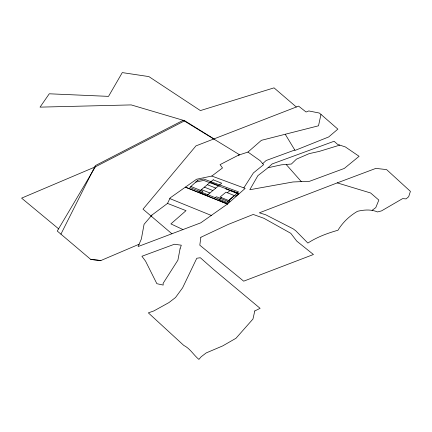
<?xml version="1.0" encoding="UTF-8"?>
<svg xmlns="http://www.w3.org/2000/svg" width="432" height="432" viewBox="0 0 432 432"><rect width="100%" height="100%" fill="white"/><g stroke="black" fill="none" stroke-linecap="round" stroke-linejoin="round"><path stroke-width="0.65" d="M171.936 233.809L143.008 209.169L195.955 145.886L298.588 106.126L306.088 112.012L308.788 110.943L319.313 113.038L320.976 114.41L318.514 125.793L261.398 140.324L247.957 152.064L238.415 155.201L220.055 164.63L222.496 167.956L211.82 176.045L196.555 179.253L170.219 197.84L167.513 203.413L151.934 215.077L144.067 224.311L141.361 238.982L138.11 246.542L200.767 222.831L227.464 204.05L245.176 188.395L211.82 176.045M60.928 234.16L95.342 165.618L183.2 120.29L239.625 154.807L238.415 155.201M139.104 244.231L100.91 260.523L90.796 259.465L57.256 231.044L95.38 166.822L184.75 120.755L214.153 139.034M243.837 187.898L253.406 172.93L263.579 164.689L260.248 160.78L247.957 152.064M151.097 216.059L151.934 215.077M262.71 163.669L266.139 160.504L294.791 150.017M268.024 167.746L272.138 163.949L334.087 141.264L337.63 144.401L345.357 146.934L359.1 156.308L344.293 168.442L309.523 181.305L293.015 181.969L249.809 189.729L257.893 175.657L268.024 167.746L281.394 164.835L291.389 164.041L296.411 159.165L309.139 153.646L319.286 151.394L339.773 145.12M201.69 192.245L202.846 191.29L190.885 186.484M215.244 197.689L216.394 196.733L227.988 201.388M226.071 188.703L225.823 188.908L236.903 193.363M221.486 197.645L218.538 200.092L227.005 203.494L229.954 201.047L220.072 197.073L225.963 192.186L235.845 196.16L238.793 193.714L230.326 190.312L227.378 192.753M228.539 200.48L234.43 195.588M372.119 210.298L375.77 207.635L378.842 200.081L370.624 192.985L337.252 182.887L259.346 212.814L265.637 214.747L293.225 228.884L295.871 230.872L307.859 243.065C317.093 237.038 327.424 233.237 337.964 230.24C342.749 222.367 349.542 215.924 357.485 211.297C364.095 209.758 371.131 209.185 377.509 211.95L381.499 210.897L402.575 198.639L406.096 198.877L408.688 196.706L410.4 191.36L386.597 169.603L375.862 168.388L337.252 182.887M95.38 166.822L21.6 198.137L58.79 228.976M195.766 182.088L203.699 180.419L237.416 192.904M90.785 259.454L100.91 260.523M184.75 120.755L131.215 104.911L40.041 107.136L49.264 93.793L108.518 96.374L122.283 72.598L148.889 76.594L200.383 110.581L274.034 87.858L296.341 107.001M167.513 203.413L186.025 210.654L170.899 223.895L182.92 229.543M210.281 182.255L218.749 185.657M207.333 184.702L215.8 188.104M204.385 187.148L212.857 190.55M201.442 189.589L209.909 192.991M211.453 215.509L169.738 198.542M320.976 114.41L337.873 129.13L328.687 136.955L295.034 150.417L285.271 134.32M286.265 164.581L301.417 181.71M200.858 237.281L199.805 245.187L243.691 281.173L313.438 254.507L296.784 241.148L290.785 233.307L263.963 218.317L253.244 214.45L228.123 224.473L200.858 237.281M180.047 248.864L177.898 260.167L163.123 283.311L163.183 285.082L156.865 283.689L145.562 261.171L141.923 256.262L174.404 244.242L181.3 245.198L180.047 248.864M254.783 310.959L252.958 319.037L235.975 338.278L222.696 345.908L206.194 352.922L201.177 356.751L198.914 359.402C193.536 355.018 190.237 348.619 183.767 345.406L148.343 312.871L153.905 310.905L168.917 302.594L175.511 297.524L182.59 287.842L196.787 258.25L200.329 257.737L213.743 269.584L260.107 308.34L254.783 310.959M197.797 180.263L189.794 187.466L226.897 202.37L238.54 191.889L203.747 179.01L197.797 180.263M213.224 179.815L198.493 192.035L206.96 195.437L221.697 183.217L213.224 179.815M227.464 204.05L185.458 187.175L227.464 204.05"/></g></svg>
